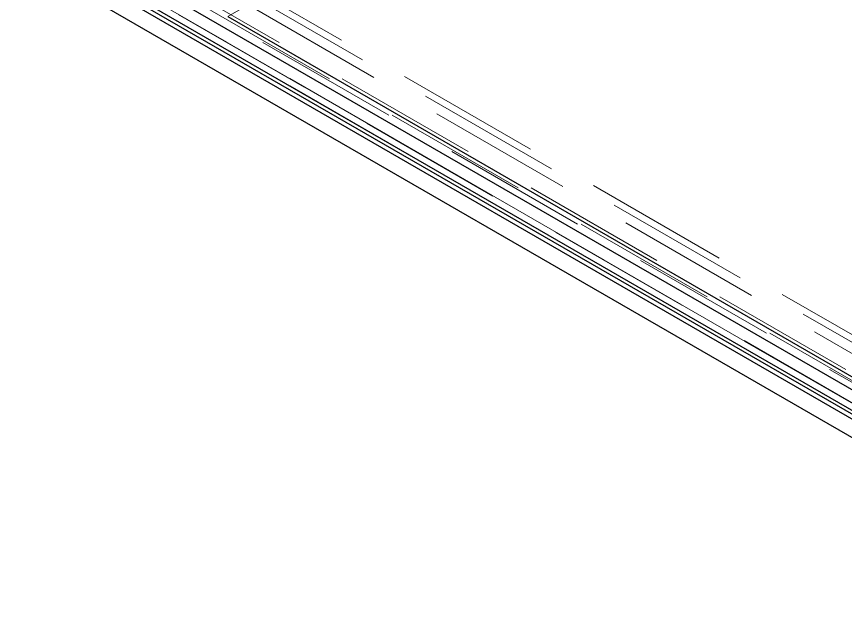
# Model space of a CAD drawing. Header units: millimetres. Extents: x 108 to 5832, y 144 to 4056.
# Drawn here: x 4455.8 to 4600.6, y 2720.6 to 2824.6 of the extents above; entities that cross this region are included whole.
import ezdxf

# ---------------------------------------------------------------- set-up
doc = ezdxf.new("R2010")
doc.units = ezdxf.units.MM
doc.header["$LTSCALE"] = 20
doc.linetypes.add('HIDDEN', pattern=[1.905, 1.27, -0.635])

msp = doc.modelspace()

# ---------------------------------------------------------------- linework, layer by layer
at = {"color": 1, "linetype": 'HIDDEN', "lineweight": 18}
for p, q in [((4065.28, 3077.35), (5219.69, 2410.92)), ((5213.75, 2407.33), (4059.34, 3073.75)), ((4059.48, 3074), (5213.9, 2407.57)), ((5218.42, 2401.04), (4054.96, 3072.69)), ((4054.96, 3072.69), (5218.14, 2401.2)), ((4055.08, 3072.56), (5218.1, 2401.16)), ((5218.42, 2399.73), (4054.96, 3071.39)), ((4490.57, 2833.14), (4670.88, 2729.05)), ((4666.66, 2724.79), (4491.24, 2826.06)), ((4492.69, 2824.57), (4496.22, 2826.61)), ((4496.22, 2826.61), (4668.76, 2727.01))]:
    msp.add_line(p, q, dxfattribs=at)
at = {"color": 7, "linetype": 'Continuous', "lineweight": 25}
for p, q in [((4053.47, 3067.51), (5217.37, 2395.61)), ((4300.79, 2928.86), (5217.56, 2399.62)), ((4300.13, 2928.38), (5217.37, 2398.87)), ((4492.69, 2824.57), (4665.22, 2724.97))]:
    msp.add_line(p, q, dxfattribs=at)
at = {"color": 8, "linetype": 'Continuous', "lineweight": 25}
for p, q in [((5212.62, 2406.67), (4300.95, 2932.97)), ((5217.01, 2400.55), (4300.95, 2929.38))]:
    msp.add_line(p, q, dxfattribs=at)

doc.saveas('drawing.dxf')
